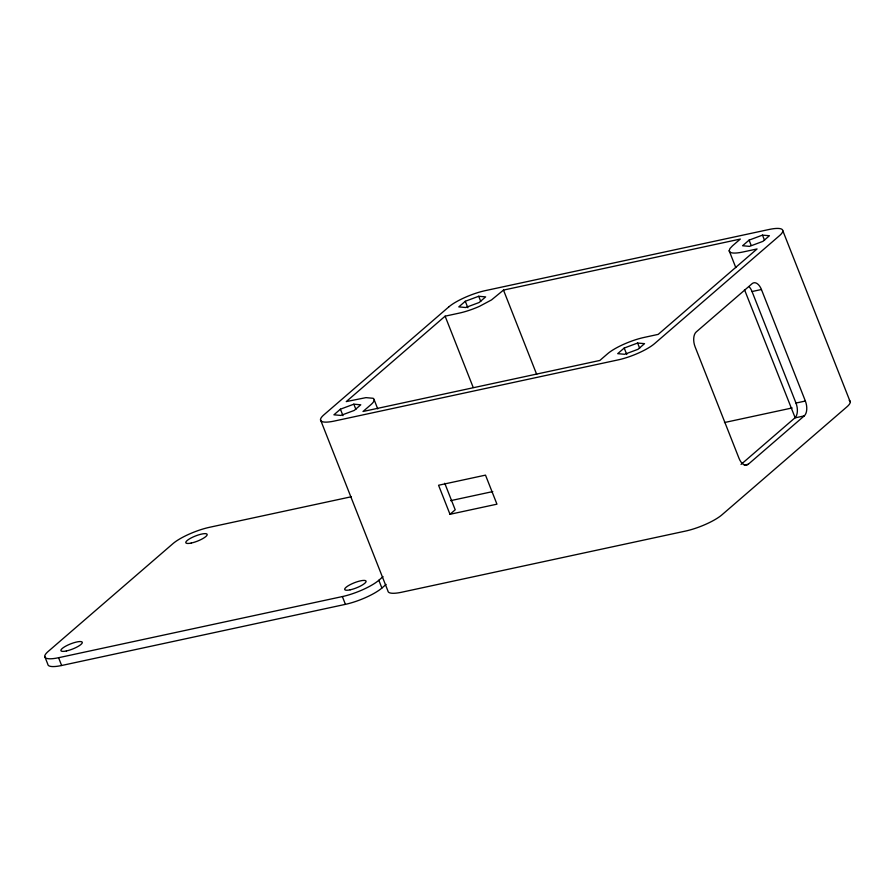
<?xml version="1.0" encoding="UTF-8"?>
<svg xmlns="http://www.w3.org/2000/svg" width="895" height="895" viewBox="0 0 895 895"><rect width="100%" height="100%" fill="white"/><g stroke="black" fill="none" stroke-linecap="round" stroke-linejoin="round"><path stroke-width="1.34" d="M729.168 250.745L729.951 248.541L732.524 245.801L740.333 239.054L503.493 290.092L491.523 299.914L479.608 306.269A28.718 6.903 -21.5 0 1 459.202 313.127L445.117 316.17L346.264 401.598L365.977 397.637L373.137 398.286A28.718 6.903 -21.5 0 1 370.81 404.753L363.001 411.499L599.84 360.461L607.649 353.715A28.718 6.903 -21.5 0 1 644.131 337.426L658.205 334.383L757.069 248.955L742.984 251.987A28.718 6.903 -21.5 0 1 730.197 252.267L729.168 250.745L735.802 267.605M340.424 409.183L333.924 414.81L340.838 415.425L354.252 410.425L360.752 404.808L353.838 404.182L340.424 409.183L342.975 415.672M465.299 301.268L458.799 306.895L465.713 307.511L479.127 302.51L485.627 296.894L478.713 296.267L465.299 301.268L467.85 307.757M624.207 348.043L617.707 353.659L624.62 354.286L638.034 349.285L644.534 343.658L637.62 343.042L624.207 348.043L626.757 354.521M749.081 240.128L742.581 245.745L749.495 246.371L762.909 241.37L769.409 235.743L762.495 235.128L749.081 240.128L751.129 245.308M449.995 514.289L496.949 504.176L485.504 475.133L438.561 485.247L449.995 514.289L455.208 509.792L444.759 483.278M351.355 496.747L209.464 527.312A28.718 6.903 -21.5 0 0 172.981 543.612L48.106 651.526A28.718 6.903 -21.5 0 0 58.578 657.713L342.36 596.573A28.718 6.903 -21.5 0 0 378.831 580.273L383.038 576.649M44.75 656.471L47.815 664.258A28.718 6.903 -21.5 0 0 61.643 665.5L345.425 604.349A28.718 6.903 -21.5 0 0 381.897 588.049L386.103 584.424M741.038 464.427L794.861 417.92L804.247 415.895A11.49 6.299 77.8 0 0 805.366 401.027L761.432 289.51A11.49 6.299 77.8 0 0 752.147 283.637L696.209 331.967A11.49 6.299 77.8 0 0 695.102 346.835L739.024 458.352A11.49 6.299 77.8 0 0 748.309 464.236L804.247 415.895M749.305 286.948A11.49 6.299 77.8 0 1 752.046 291.535L761.432 289.51M794.861 417.92A11.49 6.299 77.8 0 0 795.979 403.052L805.366 401.027M724.458 422.541L792.164 407.952M450.588 500.663L492.776 491.579M744.293 465.098L748.309 464.236M795.04 417.462L744.483 289.644M782.823 230.742L850.25 401.911M762.495 235.128L764.543 240.308M752.046 291.535L795.979 403.052M637.62 343.042L639.668 348.233M503.493 290.092L536.687 374.378M478.713 296.267L480.76 301.458M445.117 316.17L473.22 387.49M374.166 399.808L377.746 408.881M353.838 404.182L355.886 409.373M320.511 419.811L387.927 590.968A28.718 6.903 -21.5 0 0 401.754 592.21L685.536 531.071A28.718 6.903 -21.5 0 0 722.019 514.77L846.894 406.856A28.718 6.903 -21.5 0 0 849.21 400.389M378.831 580.273L381.897 588.049M342.36 596.573L345.425 604.349M58.578 657.713L61.643 665.5M448.742 306.951L323.867 414.866A28.718 6.903 -21.5 0 0 334.327 421.053L618.109 359.902A28.718 6.903 -21.5 0 0 654.592 343.602L779.467 235.687A28.718 6.903 -21.5 0 0 769.006 229.5L485.224 290.651A28.718 6.903 -21.5 0 0 448.742 306.951M66.375 650.967A11.49 2.763 -21.5 0 0 82.318 642.476A11.49 2.763 -21.5 0 0 66.051 645.977A11.49 2.763 -21.5 0 0 66.375 650.967M191.25 543.052A11.49 2.763 -21.5 0 0 207.192 534.561A11.49 2.763 -21.5 0 0 190.926 538.063A11.49 2.763 -21.5 0 0 191.25 543.052M350.158 589.827A11.49 2.763 -21.5 0 0 366.1 581.325A11.49 2.763 -21.5 0 0 349.833 584.838A11.49 2.763 -21.5 0 0 350.158 589.827"/></g></svg>
